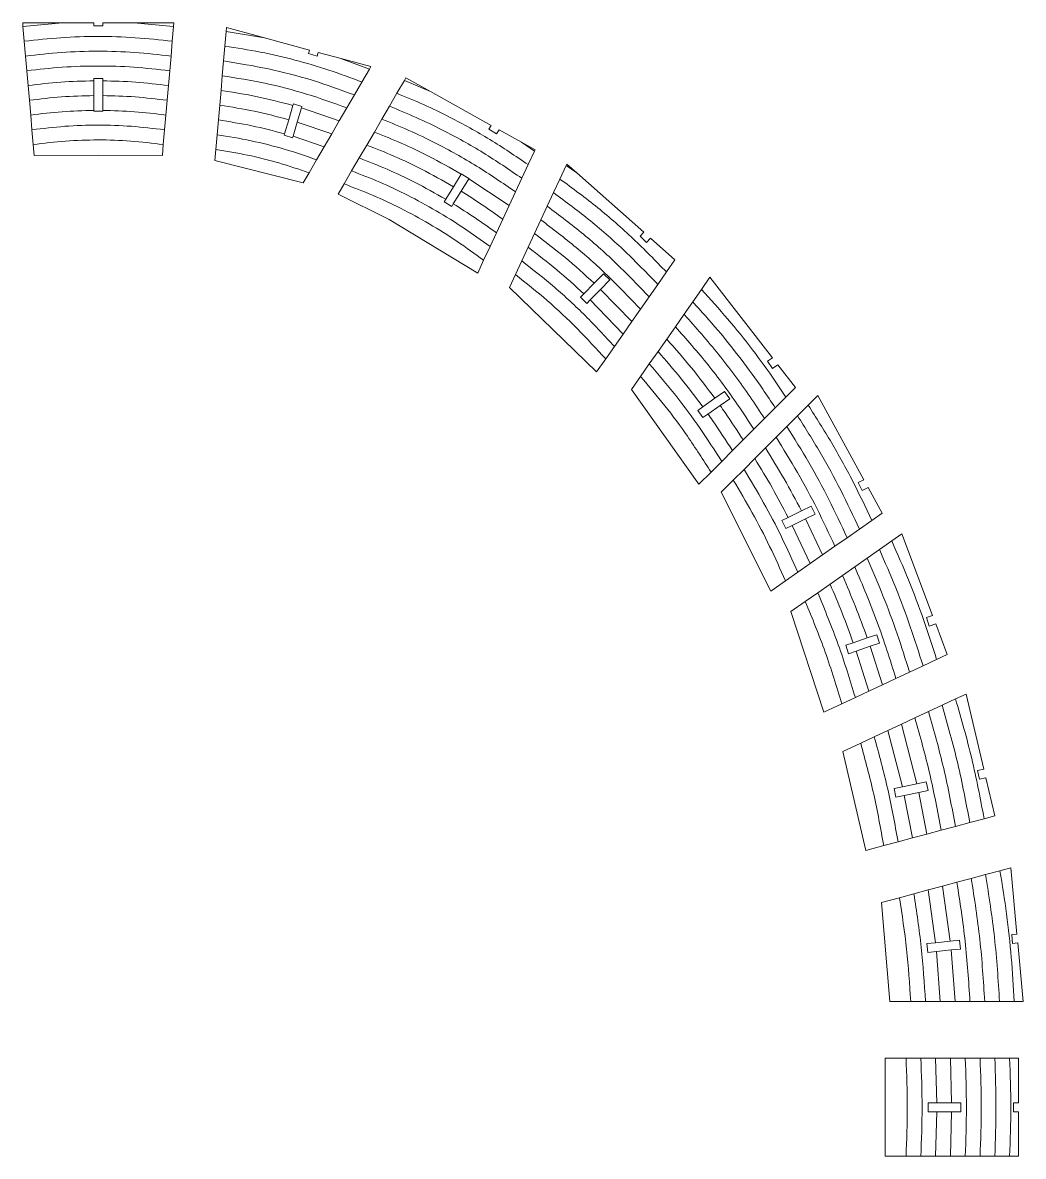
# Model space of a CAD drawing. Header units: millimetres. Extents: x -2136 to 2622, y -2915 to 1925.
# Drawn here: x 1418 to 1756, y -2140.2 to -1757.3 of the extents above; entities that cross this region are included whole.
import ezdxf

# ---------------------------------------------------------------- set-up
doc = ezdxf.new("R2010")
doc.units = ezdxf.units.MM

msp = doc.modelspace()

# ---------------------------------------------------------------- linework, layer by layer
at = {"color": 7, "linetype": 'Continuous', "lineweight": 15}
for p, q in [((1417.98, -1757.32), (1431.45, -1757.35)), ((1418.09, -1758.64), (1417.98, -1757.32)), ((1418.09, -1758.64), (1431.45, -1757.35)), ((1442.02, -1757.37), (1431.45, -1757.35)), ((1442.02, -1758.42), (1442.02, -1757.37)), ((1455.51, -1757.35), (1445.02, -1757.37)), ((1445.02, -1757.37), (1445.02, -1758.42)), ((1455.51, -1757.35), (1469.06, -1757.32)), ((1455.51, -1757.35), (1468.95, -1758.64)), ((1469.06, -1757.32), (1468.95, -1758.64)), ((1418.09, -1758.64), (1418.53, -1763.62)), ((1445.02, -1758.42), (1442.02, -1758.42)), ((1468.52, -1763.62), (1468.95, -1758.64)), ((1486.71, -1760.3), (1486.27, -1765.28)), ((1486.71, -1760.3), (1486.82, -1758.98)), ((1486.71, -1760.3), (1499.64, -1762.44)), ((1486.82, -1758.98), (1499.64, -1762.44)), ((1418.96, -1768.6), (1418.53, -1763.62)), ((1468.52, -1763.62), (1468.08, -1768.6)), ((1514.89, -1766.55), (1499.64, -1762.44)), ((1418.96, -1768.6), (1419.39, -1773.58)), ((1467.65, -1773.58), (1468.08, -1768.6)), ((1485.84, -1770.26), (1486.27, -1765.28)), ((1514.54, -1767.73), (1514.89, -1766.55)), ((1517.41, -1768.59), (1514.54, -1767.73)), ((1517.79, -1767.34), (1517.41, -1768.59)), ((1525.16, -1769.32), (1517.79, -1767.34)), ((1485.84, -1770.26), (1485.4, -1775.24)), ((1525.16, -1769.32), (1535.11, -1773.01)), ((1525.16, -1769.32), (1535.61, -1772.15)), ((1535.61, -1772.15), (1535.11, -1773.01)), ((1419.82, -1778.56), (1419.39, -1773.58)), ((1442.02, -1776.18), (1445.02, -1776.18)), ((1442.02, -1776.96), (1442.02, -1776.18)), ((1445.02, -1776.18), (1445.02, -1776.96)), ((1467.65, -1773.58), (1467.22, -1778.56)), ((1484.97, -1780.22), (1485.4, -1775.24)), ((1532.57, -1777.37), (1535.11, -1773.01)), ((1546.94, -1776.8), (1547.44, -1775.94)), ((1547.44, -1775.94), (1555.73, -1780.56)), ((1419.82, -1778.56), (1420.26, -1783.54)), ((1442.02, -1776.96), (1442.02, -1781.95)), ((1445.02, -1781.95), (1445.02, -1776.96)), ((1466.79, -1783.54), (1467.22, -1778.56)), ((1484.97, -1780.22), (1484.54, -1785.2)), ((1532.57, -1777.37), (1530.02, -1781.74)), ((1546.94, -1776.8), (1544.39, -1781.17)), ((1546.94, -1776.8), (1555.73, -1780.56)), ((1420.69, -1788.52), (1420.26, -1783.54)), ((1442.02, -1786.94), (1442.02, -1781.95)), ((1445.02, -1781.95), (1445.02, -1786.95)), ((1466.79, -1783.54), (1466.35, -1788.52)), ((1527.48, -1786.11), (1530.02, -1781.74)), ((1541.85, -1785.53), (1544.39, -1781.17)), ((1576.27, -1792), (1555.73, -1780.56)), ((1442.02, -1786.94), (1442.02, -1787.24)), ((1442.02, -1787.24), (1445.02, -1787.24)), ((1445.02, -1787.24), (1445.02, -1786.95)), ((1484.1, -1790.18), (1484.54, -1785.2)), ((1509.28, -1785.29), (1507.84, -1790.08)), ((1509.28, -1785.29), (1509.44, -1784.74)), ((1509.44, -1784.74), (1512.32, -1785.6)), ((1510.72, -1790.92), (1512.16, -1786.13)), ((1512.32, -1785.6), (1512.16, -1786.13)), ((1512.16, -1786.13), (1524.93, -1790.48)), ((1527.48, -1786.11), (1524.93, -1790.48)), ((1541.85, -1785.53), (1539.3, -1789.9)), ((1420.69, -1788.52), (1421.12, -1793.5)), ((1465.92, -1793.5), (1466.35, -1788.52)), ((1484.1, -1790.18), (1483.67, -1795.17)), ((1506.41, -1794.86), (1507.84, -1790.08)), ((1510.72, -1790.92), (1509.29, -1795.7)), ((1522.38, -1794.86), (1510.72, -1790.92)), ((1522.38, -1794.86), (1524.93, -1790.48)), ((1536.76, -1794.27), (1539.3, -1789.9)), ((1421.55, -1798.49), (1421.12, -1793.5)), ((1465.92, -1793.5), (1465.49, -1798.49)), ((1483.23, -1800.15), (1483.67, -1795.17)), ((1506.41, -1794.86), (1506.27, -1795.35)), ((1506.27, -1795.35), (1509.14, -1796.21)), ((1509.14, -1796.21), (1509.29, -1795.7)), ((1509.29, -1795.7), (1519.83, -1799.23)), ((1522.38, -1794.86), (1519.83, -1799.23)), ((1536.76, -1794.27), (1534.21, -1798.65)), ((1575.47, -1793.3), (1576.27, -1792)), ((1578.03, -1794.88), (1575.47, -1793.3)), ((1578.9, -1793.46), (1578.03, -1794.88)), ((1586.52, -1797.71), (1578.9, -1793.46)), ((1421.55, -1798.49), (1421.87, -1802.16)), ((1465.17, -1802.16), (1465.49, -1798.49)), ((1517.28, -1803.62), (1519.83, -1799.23)), ((1531.65, -1803.02), (1534.21, -1798.65)), ((1586.52, -1797.71), (1590.85, -1800.67)), ((1586.52, -1797.71), (1591.05, -1800.23)), ((1421.87, -1802.16), (1443.52, -1802.07)), ((1443.52, -1802.07), (1465.17, -1802.16)), ((1483.23, -1800.15), (1482.91, -1803.83)), ((1531.65, -1803.02), (1529.1, -1807.4)), ((1588.71, -1805.27), (1590.85, -1800.67)), ((1591.05, -1800.23), (1590.85, -1800.67)), ((1482.91, -1803.83), (1512.71, -1811.46)), ((1517.28, -1803.62), (1514.73, -1808)), ((1588.71, -1805.27), (1586.56, -1809.87)), ((1601.6, -1805.52), (1599.45, -1810.12)), ((1601.6, -1805.52), (1601.8, -1805.09)), ((1601.6, -1805.52), (1605.18, -1808.08)), ((1601.8, -1805.09), (1605.18, -1808.08)), ((1512.71, -1811.46), (1514.73, -1808)), ((1526.55, -1811.79), (1529.1, -1807.4)), ((1566.11, -1808.47), (1563.48, -1812.72)), ((1566.05, -1814.26), (1568.68, -1810.01)), ((1566.11, -1808.47), (1566.14, -1808.41)), ((1566.14, -1808.41), (1568.69, -1809.98)), ((1568.69, -1809.98), (1568.68, -1810.01)), ((1568.68, -1810.01), (1582.28, -1819.09)), ((1584.42, -1814.48), (1586.56, -1809.87)), ((1597.31, -1814.72), (1599.45, -1810.12)), ((1627.82, -1828.11), (1605.18, -1808.08)), ((1526.55, -1811.79), (1524.53, -1815.25)), ((1560.86, -1816.97), (1563.48, -1812.72)), ((1566.05, -1814.26), (1563.43, -1818.51)), ((1584.42, -1814.48), (1582.28, -1819.09)), ((1597.31, -1814.72), (1595.17, -1819.33)), ((1524.53, -1815.25), (1541.81, -1823.77)), ((1560.86, -1816.97), (1560.33, -1817.83)), ((1560.33, -1817.83), (1562.88, -1819.4)), ((1562.88, -1819.4), (1563.43, -1818.51)), ((1580.13, -1823.7), (1582.28, -1819.09)), ((1593.02, -1823.94), (1595.17, -1819.33)), ((1541.81, -1823.77), (1571.67, -1841.88)), ((1580.13, -1823.7), (1577.98, -1828.32)), ((1593.02, -1823.94), (1590.87, -1828.55)), ((1575.83, -1832.94), (1577.98, -1828.32)), ((1588.72, -1833.17), (1590.87, -1828.55)), ((1626.55, -1829.41), (1627.82, -1828.11)), ((1628.69, -1831.51), (1626.55, -1829.41)), ((1630.06, -1830.1), (1628.69, -1831.51)), ((1638.3, -1837.4), (1630.06, -1830.1)), ((1575.83, -1832.94), (1573.67, -1837.57)), ((1588.72, -1833.17), (1586.56, -1837.8)), ((1571.67, -1841.88), (1573.67, -1837.57)), ((1584.41, -1842.42), (1586.56, -1837.8)), ((1635.42, -1841.52), (1638.3, -1837.4)), ((1635.42, -1841.52), (1632.5, -1845.71)), ((1584.41, -1842.42), (1582.4, -1846.73)), ((1607.5, -1848.9), (1611, -1845.33)), ((1614.13, -1842.11), (1611, -1845.33)), ((1613.17, -1847.4), (1616.28, -1844.21)), ((1616.28, -1844.21), (1614.13, -1842.11)), ((1650.13, -1843.32), (1647.24, -1847.44)), ((1671.21, -1870.48), (1650.13, -1843.32)), ((1582.4, -1846.73), (1611.84, -1875.29)), ((1607.5, -1848.9), (1606.4, -1850.03)), ((1613.17, -1847.4), (1609.68, -1850.97)), ((1623.71, -1858.29), (1613.17, -1847.4)), ((1629.57, -1849.9), (1632.5, -1845.71)), ((1644.32, -1851.62), (1647.24, -1847.44)), ((1606.4, -1850.03), (1608.55, -1852.13)), ((1608.55, -1852.13), (1609.68, -1850.97)), ((1609.68, -1850.97), (1620.78, -1862.49)), ((1629.57, -1849.9), (1626.64, -1854.09)), ((1644.32, -1851.62), (1641.39, -1855.81)), ((1623.71, -1858.29), (1626.64, -1854.09)), ((1638.46, -1860), (1641.39, -1855.81)), ((1623.71, -1858.29), (1620.78, -1862.49)), ((1638.46, -1860), (1635.52, -1864.19)), ((1617.84, -1866.7), (1620.78, -1862.49)), ((1632.58, -1868.39), (1635.52, -1864.19)), ((1617.84, -1866.7), (1614.9, -1870.91)), ((1632.58, -1868.39), (1629.64, -1872.6)), ((1611.84, -1875.29), (1614.9, -1870.91)), ((1669.57, -1871.64), (1671.21, -1870.48)), ((1671.29, -1874.1), (1669.57, -1871.64)), ((1626.7, -1876.81), (1629.64, -1872.6)), ((1673.05, -1872.86), (1671.29, -1874.1)), ((1679.02, -1880.55), (1673.05, -1872.86)), ((1626.7, -1876.81), (1623.64, -1881.18)), ((1623.64, -1881.18), (1646.4, -1913.2)), ((1655.06, -1881.88), (1651.78, -1884.19)), ((1656.79, -1884.34), (1655.06, -1881.88)), ((1675.79, -1883.78), (1672.18, -1887.39)), ((1675.79, -1883.78), (1679.02, -1880.55)), ((1686.55, -1883.24), (1683.32, -1886.47)), ((1702.09, -1911.72), (1686.55, -1883.24)), ((1647.7, -1887.07), (1646.01, -1888.27)), ((1647.7, -1887.07), (1651.78, -1884.19)), ((1653.54, -1886.63), (1649.46, -1889.51)), ((1653.54, -1886.63), (1656.79, -1884.34)), ((1668.57, -1891), (1672.18, -1887.39)), ((1679.71, -1890.08), (1683.32, -1886.47)), ((1646.01, -1888.27), (1647.74, -1890.72)), ((1647.74, -1890.72), (1649.46, -1889.51)), ((1668.57, -1891), (1664.96, -1894.62)), ((1679.71, -1890.08), (1676.1, -1893.69)), ((1661.34, -1898.24), (1664.96, -1894.62)), ((1672.49, -1897.31), (1676.1, -1893.69)), ((1661.34, -1898.24), (1657.73, -1901.86)), ((1672.49, -1897.31), (1668.87, -1900.93)), ((1654.1, -1905.49), (1657.73, -1901.86)), ((1665.25, -1904.55), (1668.87, -1900.93)), ((1654.1, -1905.49), (1650.48, -1909.12)), ((1665.25, -1904.55), (1661.63, -1908.18)), ((1646.4, -1913.2), (1650.48, -1909.12)), ((1658, -1911.81), (1661.63, -1908.18)), ((1658, -1911.81), (1653.93, -1915.89)), ((1700.18, -1912.67), (1702.09, -1911.72)), ((1701.52, -1915.35), (1700.18, -1912.67)), ((1703.52, -1914.35), (1701.52, -1915.35)), ((1708.25, -1923.01), (1703.52, -1914.35)), ((1653.93, -1915.89), (1670.7, -1949.33)), ((1684.29, -1920.58), (1681.03, -1922.2)), ((1685.62, -1923.27), (1684.29, -1920.58)), ((1676.56, -1924.43), (1674.38, -1925.51)), ((1674.38, -1925.51), (1675.72, -1928.2)), ((1676.56, -1924.43), (1681.03, -1922.2)), ((1682.39, -1924.88), (1677.92, -1927.1)), ((1682.39, -1924.88), (1685.62, -1923.27)), ((1688.15, -1937.1), (1682.39, -1924.88)), ((1704.8, -1925.43), (1700.64, -1928.34)), ((1704.8, -1925.43), (1708.25, -1923.01)), ((1675.72, -1928.2), (1677.92, -1927.1)), ((1677.92, -1927.1), (1683.98, -1940.02)), ((1696.48, -1931.26), (1700.64, -1928.34)), ((1696.48, -1931.26), (1692.32, -1934.18)), ((1707.34, -1935.25), (1711.5, -1932.33)), ((1714.95, -1929.92), (1711.5, -1932.33)), ((1725.28, -1957.49), (1714.95, -1929.92)), ((1688.15, -1937.1), (1683.98, -1940.02)), ((1688.15, -1937.1), (1692.32, -1934.18)), ((1707.34, -1935.25), (1703.18, -1938.16)), ((1679.81, -1942.95), (1683.98, -1940.02)), ((1699.02, -1941.08), (1694.85, -1944)), ((1699.02, -1941.08), (1703.18, -1938.16)), ((1679.81, -1942.95), (1675.63, -1945.87)), ((1690.68, -1946.92), (1694.85, -1944)), ((1670.7, -1949.33), (1675.63, -1945.87)), ((1690.68, -1946.92), (1686.51, -1949.85)), ((1682.33, -1952.77), (1686.51, -1949.85)), ((1682.33, -1952.77), (1677.39, -1956.23)), ((1677.39, -1956.23), (1688.59, -1990.2)), ((1723.25, -1958.26), (1725.28, -1957.49)), ((1724.22, -1961.1), (1723.25, -1958.26)), ((1726.36, -1960.36), (1724.22, -1961.1)), ((1730.25, -1970.75), (1726.36, -1960.36)), ((1706.45, -1964.02), (1703.25, -1965.12)), ((1707.42, -1966.86), (1706.45, -1964.02)), ((1698.52, -1966.74), (1695.98, -1967.61)), ((1695.98, -1967.61), (1696.95, -1970.45)), ((1698.52, -1966.74), (1703.25, -1965.12)), ((1704.24, -1967.95), (1699.51, -1969.57)), ((1704.24, -1967.95), (1707.42, -1966.86)), ((1708.38, -1980.96), (1704.24, -1967.95)), ((1696.95, -1970.45), (1699.51, -1969.57)), ((1699.51, -1969.57), (1703.81, -1983.1)), ((1726.68, -1972.42), (1730.25, -1970.75)), ((1717.53, -1976.69), (1722.11, -1974.55)), ((1726.68, -1972.42), (1722.11, -1974.55)), ((1708.38, -1980.96), (1712.96, -1978.82)), ((1717.53, -1976.69), (1712.96, -1978.82)), ((1699.23, -1985.23), (1703.81, -1983.1)), ((1708.38, -1980.96), (1703.81, -1983.1)), ((1699.23, -1985.23), (1694.65, -1987.37)), ((1728.52, -1987.88), (1733.09, -1985.74)), ((1736.66, -1984.08), (1733.09, -1985.74)), ((1742.65, -2009.45), (1736.66, -1984.08)), ((1688.59, -1990.2), (1694.65, -1987.37)), ((1719.37, -1992.15), (1723.94, -1990.01)), ((1728.52, -1987.88), (1723.94, -1990.01)), ((1710.21, -1996.42), (1714.79, -1994.28)), ((1719.37, -1992.15), (1714.79, -1994.28)), ((1720, -2014.36), (1714.79, -1994.28)), ((1701.05, -2000.69), (1705.63, -1998.55)), ((1710.21, -1996.42), (1705.63, -1998.55)), ((1710.21, -1996.42), (1715.12, -2015.42)), ((1701.05, -2000.69), (1695, -2003.52)), ((1695, -2003.52), (1702.75, -2036.89)), ((1740.5, -2009.92), (1742.65, -2009.45)), ((1741.14, -2012.85), (1740.5, -2009.92)), ((1723.14, -2013.68), (1720, -2014.36)), ((1723.78, -2016.61), (1723.14, -2013.68)), ((1743.34, -2012.37), (1741.14, -2012.85)), ((1746.37, -2025.19), (1743.34, -2012.37)), ((1715.12, -2015.42), (1712.32, -2016.02)), ((1712.32, -2016.02), (1712.96, -2018.95)), ((1715.12, -2015.42), (1720, -2014.36)), ((1720.64, -2017.29), (1715.76, -2018.35)), ((1720.64, -2017.29), (1723.78, -2016.61)), ((1723.35, -2031.37), (1720.64, -2017.29)), ((1712.96, -2018.95), (1715.76, -2018.35)), ((1715.76, -2018.35), (1718.5, -2032.67)), ((1742.72, -2026.17), (1746.37, -2025.19)), ((1733.04, -2028.77), (1728.19, -2030.07)), ((1733.04, -2028.77), (1737.88, -2027.47)), ((1742.72, -2026.17), (1737.88, -2027.47)), ((1713.66, -2033.97), (1718.5, -2032.67)), ((1723.35, -2031.37), (1718.5, -2032.67)), ((1723.35, -2031.37), (1728.19, -2030.07)), ((1702.75, -2036.89), (1708.81, -2035.27)), ((1713.66, -2033.97), (1708.81, -2035.27)), ((1743.22, -2045.06), (1748.07, -2043.76)), ((1751.72, -2042.78), (1748.07, -2043.76)), ((1753.83, -2065.15), (1751.72, -2042.78)), ((1733.54, -2047.66), (1728.69, -2048.96)), ((1733.54, -2047.66), (1738.38, -2046.36)), ((1743.22, -2045.06), (1738.38, -2046.36)), ((1714.15, -2052.85), (1719, -2051.55)), ((1723.85, -2050.25), (1719, -2051.55)), ((1723.85, -2050.25), (1728.69, -2048.96)), ((1723.85, -2050.25), (1726.33, -2068.06)), ((1731.29, -2067.54), (1728.69, -2048.96)), ((1714.15, -2052.85), (1708.1, -2054.48)), ((1708.1, -2054.48), (1710.91, -2087.88)), ((1726.33, -2068.06), (1731.29, -2067.54)), ((1734.4, -2067.21), (1731.29, -2067.54)), ((1734.71, -2070.19), (1734.4, -2067.21)), ((1752.05, -2065.34), (1753.83, -2065.15)), ((1752.36, -2068.32), (1752.05, -2065.34)), ((1726.33, -2068.06), (1723.4, -2068.37)), ((1723.4, -2068.37), (1723.72, -2071.35)), ((1723.72, -2071.35), (1726.64, -2071.04)), ((1731.61, -2070.52), (1726.64, -2071.04)), ((1726.64, -2071.04), (1727.93, -2087.88)), ((1731.61, -2070.52), (1734.71, -2070.19)), ((1732.93, -2087.88), (1731.61, -2070.52)), ((1754.11, -2068.14), (1752.36, -2068.32)), ((1755.97, -2087.88), (1754.11, -2068.14)), ((1710.91, -2087.88), (1717.92, -2087.88)), ((1722.92, -2087.88), (1717.92, -2087.88)), ((1722.92, -2087.88), (1727.93, -2087.88)), ((1732.93, -2087.88), (1727.93, -2087.88)), ((1732.93, -2087.88), (1737.93, -2087.88)), ((1742.93, -2087.88), (1737.93, -2087.88)), ((1742.93, -2087.88), (1747.93, -2087.88)), ((1752.92, -2087.88), (1747.93, -2087.88)), ((1752.92, -2087.88), (1755.97, -2087.88)), ((1709.33, -2107.07), (1709.33, -2140.21)), ((1716.35, -2107.07), (1709.33, -2107.07)), ((1716.35, -2107.07), (1721.35, -2107.07)), ((1726.35, -2107.07), (1721.35, -2107.07)), ((1726.35, -2107.07), (1726.76, -2122.14)), ((1726.35, -2107.07), (1731.35, -2107.07)), ((1731.75, -2122.14), (1731.35, -2107.07)), ((1736.35, -2107.07), (1731.35, -2107.07)), ((1736.35, -2107.07), (1741.35, -2107.07)), ((1746.35, -2107.07), (1741.35, -2107.07)), ((1746.35, -2107.07), (1751.35, -2107.07)), ((1754.39, -2107.07), (1751.35, -2107.07)), ((1754.39, -2122.14), (1754.39, -2107.07)), ((1723.78, -2122.14), (1723.78, -2125.14)), ((1726.76, -2122.14), (1723.78, -2122.14)), ((1726.76, -2122.14), (1731.75, -2122.14)), ((1734.85, -2122.14), (1731.75, -2122.14)), ((1734.85, -2125.14), (1734.85, -2122.14)), ((1752.61, -2122.14), (1754.39, -2122.14)), ((1752.61, -2125.14), (1752.61, -2122.14)), ((1723.78, -2125.14), (1726.76, -2125.14)), ((1726.76, -2125.14), (1726.35, -2140.21)), ((1731.75, -2125.14), (1726.76, -2125.14)), ((1731.35, -2140.21), (1731.75, -2125.14)), ((1731.75, -2125.14), (1734.85, -2125.14)), ((1754.39, -2125.14), (1752.61, -2125.14)), ((1754.39, -2140.21), (1754.39, -2125.14)), ((1709.33, -2140.21), (1716.35, -2140.21)), ((1721.35, -2140.21), (1716.35, -2140.21)), ((1721.35, -2140.21), (1726.35, -2140.21)), ((1731.35, -2140.21), (1726.35, -2140.21)), ((1731.35, -2140.21), (1736.35, -2140.21)), ((1741.35, -2140.21), (1736.35, -2140.21)), ((1741.35, -2140.21), (1746.35, -2140.21)), ((1751.35, -2140.21), (1746.35, -2140.21)), ((1751.35, -2140.21), (1754.39, -2140.21))]:
    msp.add_line(p, q, dxfattribs=at)
at = {"color": 7, "linetype": 'Continuous', "lineweight": 15, "flags": 128}
for points in [[(1457.57, -1757.48), (1457.57, -1757.48)], [(1456.85, -1767.45), (1456.85, -1767.45)], [(1456.13, -1777.41), (1456.13, -1777.41)], [(1455.41, -1787.37), (1455.41, -1787.37)], [(1454.69, -1797.33), (1454.69, -1797.33)], [(1717.92, -2087.88), (1717.92, -2087.88)], [(1732.93, -2087.88), (1732.93, -2087.88)], [(1737.93, -2087.88), (1737.93, -2087.88)]]:
    msp.add_lwpolyline(points, dxfattribs=at)
at = {"color": 7, "linetype": 'Continuous', "lineweight": 15}
for points, knots in [([(1468.52, -1763.62), (1464.35, -1763.15), (1456.01, -1762.21), (1443.44, -1761.85), (1430.92, -1762.21), (1422.65, -1763.15), (1418.53, -1763.62)], [0, 0, 0, 0, 0.251009, 0.502173, 0.751848, 1, 1, 1, 1]), ([(1418.96, -1768.6), (1423.01, -1768.13), (1431.13, -1767.2), (1443.44, -1766.84), (1455.79, -1767.2), (1463.99, -1768.13), (1468.08, -1768.6)], [0, 0, 0, 0, 0.24812, 0.497774, 0.748962, 1, 1, 1, 1]), ([(1532.57, -1777.37), (1528.86, -1775.98), (1521.43, -1773.18), (1509.96, -1769.84), (1498.24, -1767.09), (1490.27, -1765.88), (1486.27, -1765.28)], [0, 0, 0, 0, 0.247541, 0.496314, 0.747024, 1, 1, 1, 1]), ([(1467.65, -1773.58), (1463.63, -1773.12), (1455.57, -1772.19), (1443.44, -1771.84), (1431.35, -1772.19), (1423.37, -1773.12), (1419.39, -1773.58)], [0, 0, 0, 0, 0.251069, 0.502283, 0.751914, 1, 1, 1, 1]), ([(1485.84, -1770.26), (1490.91, -1771.07), (1501, -1772.67), (1515.78, -1776.54), (1525.29, -1780.01), (1530.02, -1781.74)], [0, 0, 0, 0, 0.336572, 0.669508, 1, 1, 1, 1]), ([(1527.48, -1786.11), (1522.96, -1784.48), (1513.9, -1781.21), (1499.82, -1777.55), (1490.23, -1776.01), (1485.4, -1775.24)], [0, 0, 0, 0, 0.33071, 0.663639, 1, 1, 1, 1]), ([(1419.82, -1778.56), (1423.5, -1778.12), (1430.87, -1777.23), (1438.3, -1777.05), (1442.02, -1776.96)], [0, 0, 0, 0, 0.4985534, 1, 1, 1, 1]), ([(1419.82, -1778.56), (1423.5, -1778.12), (1430.87, -1777.23), (1438.3, -1777.05), (1442.02, -1776.96)], [0, 0, 0, 0, 0.4985534, 1, 1, 1, 1]), ([(1445.02, -1776.96), (1448.73, -1777.05), (1456.16, -1777.24), (1463.53, -1778.12), (1467.22, -1778.56)], [0, 0, 0, 0, 0.5002747, 1, 1, 1, 1]), ([(1484.97, -1780.22), (1489.08, -1780.86), (1497.27, -1782.13), (1505.29, -1784.24), (1509.28, -1785.29)], [0, 0, 0, 0, 0.502233, 1, 1, 1, 1]), ([(1442.02, -1781.95), (1438.37, -1782.04), (1431.09, -1782.22), (1423.86, -1783.1), (1420.26, -1783.54)], [0, 0, 0, 0, 0.501451, 1, 1, 1, 1]), ([(1442.02, -1781.95), (1438.37, -1782.04), (1431.09, -1782.22), (1423.86, -1783.1), (1420.26, -1783.54)], [0, 0, 0, 0, 0.501451, 1, 1, 1, 1]), ([(1466.79, -1783.54), (1463.17, -1783.1), (1455.94, -1782.23), (1448.66, -1782.04), (1445.02, -1781.95)], [0, 0, 0, 0, 0.499721, 1, 1, 1, 1]), ([(1588.71, -1805.27), (1584.45, -1802.38), (1575.88, -1796.58), (1563.96, -1790), (1553.42, -1784.89), (1547.4, -1782.41), (1544.39, -1781.17)], [0, 0, 0, 0, 0.305137, 0.613675, 0.807017, 1, 1, 1, 1]), ([(1420.69, -1788.52), (1424.22, -1788.09), (1431.31, -1787.22), (1438.44, -1787.03), (1442.02, -1786.94)], [0, 0, 0, 0, 0.498544, 1, 1, 1, 1]), ([(1420.69, -1788.52), (1424.22, -1788.09), (1431.31, -1787.22), (1438.44, -1787.03), (1442.02, -1786.94)], [0, 0, 0, 0, 0.498544, 1, 1, 1, 1]), ([(1445.02, -1786.95), (1448.59, -1787.04), (1455.73, -1787.22), (1462.81, -1788.09), (1466.35, -1788.52)], [0, 0, 0, 0, 0.500285, 1, 1, 1, 1]), ([(1507.84, -1790.08), (1504.02, -1789.07), (1496.33, -1787.04), (1488.48, -1785.82), (1484.54, -1785.2)], [0, 0, 0, 0, 0.497882, 1, 1, 1, 1]), ([(1541.85, -1785.53), (1544.89, -1786.77), (1550.96, -1789.26), (1561.6, -1794.4), (1573.64, -1801.05), (1582.27, -1806.94), (1586.56, -1809.87)], [0, 0, 0, 0, 0.1927623, 0.3859552, 0.6946331, 1, 1, 1, 1]), ([(1484.1, -1790.18), (1487.87, -1790.78), (1495.39, -1791.96), (1502.75, -1793.9), (1506.41, -1794.86)], [0, 0, 0, 0, 0.501996, 1, 1, 1, 1]), ([(1584.42, -1814.48), (1580.1, -1811.5), (1571.4, -1805.52), (1559.25, -1798.8), (1548.51, -1793.62), (1542.37, -1791.14), (1539.3, -1789.9)], [0, 0, 0, 0, 0.305581, 0.614361, 0.807432, 1, 1, 1, 1]), ([(1465.92, -1793.5), (1462.18, -1793.06), (1454.7, -1792.16), (1443.43, -1791.82), (1432.21, -1792.16), (1424.81, -1793.06), (1421.12, -1793.5)], [0, 0, 0, 0, 0.251208, 0.502551, 0.752071, 1, 1, 1, 1]), ([(1517.28, -1803.62), (1513.65, -1802.37), (1506.37, -1799.88), (1495.13, -1797.04), (1487.5, -1795.79), (1483.67, -1795.17)], [0, 0, 0, 0, 0.331646, 0.664534, 1, 1, 1, 1]), ([(1536.76, -1794.27), (1539.85, -1795.51), (1546.05, -1798), (1555.88, -1802.68), (1562.45, -1806.4), (1566.11, -1808.47)], [0, 0, 0, 0, 0.306443, 0.613812, 1, 1, 1, 1]), ([(1421.55, -1798.49), (1425.17, -1798.04), (1432.43, -1797.16), (1443.43, -1796.81), (1454.49, -1797.15), (1461.82, -1798.04), (1465.49, -1798.49)], [0, 0, 0, 0, 0.247816, 0.49744, 0.748735, 1, 1, 1, 1]), ([(1563.48, -1812.72), (1559.91, -1810.7), (1553.4, -1807.01), (1543.6, -1802.37), (1537.33, -1799.88), (1534.21, -1798.65)], [0, 0, 0, 0, 0.3785724, 0.6898216, 1, 1, 1, 1]), ([(1483.23, -1800.15), (1486.82, -1800.74), (1493.97, -1801.91), (1504.49, -1804.55), (1511.32, -1806.85), (1514.73, -1808)], [0, 0, 0, 0, 0.335389, 0.668194, 1, 1, 1, 1]), ([(1531.65, -1803.02), (1534.81, -1804.26), (1541.14, -1806.74), (1550.92, -1811.35), (1557.37, -1815), (1560.86, -1816.97)], [0, 0, 0, 0, 0.313982, 0.629194, 1, 1, 1, 1]), ([(1575.83, -1832.94), (1572.88, -1830.81), (1566.98, -1826.54), (1557.66, -1820.76), (1548.21, -1815.61), (1538.69, -1811.1), (1532.29, -1808.64), (1529.1, -1807.4)], [0, 0, 0, 0, 0.20391, 0.409182, 0.615109, 0.807977, 1, 1, 1, 1]), ([(1635.42, -1841.52), (1631.72, -1837.74), (1624.32, -1830.15), (1612.32, -1819.63), (1603.75, -1813.3), (1599.45, -1810.12)], [0, 0, 0, 0, 0.332007, 0.664783, 1, 1, 1, 1]), ([(1526.55, -1811.79), (1529.77, -1813.02), (1536.24, -1815.48), (1545.85, -1820.01), (1555.38, -1825.21), (1564.77, -1831.06), (1570.71, -1835.41), (1573.67, -1837.57)], [0, 0, 0, 0, 0.1919582, 0.3848985, 0.5906446, 0.7959176, 1, 1, 1, 1]), ([(1580.13, -1823.7), (1577.84, -1822.06), (1573.25, -1818.76), (1568.46, -1815.77), (1566.05, -1814.26)], [0, 0, 0, 0, 0.498552, 1, 1, 1, 1]), ([(1597.31, -1814.72), (1601.51, -1817.86), (1609.89, -1824.1), (1621.64, -1834.49), (1628.88, -1841.97), (1632.5, -1845.71)], [0, 0, 0, 0, 0.3348354, 0.667618, 1, 1, 1, 1]), ([(1563.43, -1818.51), (1565.92, -1820.07), (1570.87, -1823.18), (1575.61, -1826.61), (1577.98, -1828.32)], [0, 0, 0, 0, 0.50137, 1, 1, 1, 1]), ([(1629.57, -1849.9), (1626.03, -1846.21), (1618.95, -1838.83), (1607.47, -1828.58), (1599.27, -1822.42), (1595.17, -1819.33)], [0, 0, 0, 0, 0.332775, 0.665565, 1, 1, 1, 1]), ([(1593.02, -1823.94), (1597.03, -1826.99), (1605.04, -1833.07), (1616.26, -1843.17), (1623.18, -1850.45), (1626.64, -1854.09)], [0, 0, 0, 0, 0.334017, 0.666815, 1, 1, 1, 1]), ([(1611, -1845.33), (1607.77, -1842.38), (1601.32, -1836.48), (1594.36, -1831.2), (1590.87, -1828.55)], [0, 0, 0, 0, 0.499364, 1, 1, 1, 1]), ([(1588.72, -1833.17), (1591.97, -1835.66), (1598.46, -1840.63), (1604.49, -1846.14), (1607.5, -1848.9)], [0, 0, 0, 0, 0.500352, 1, 1, 1, 1]), ([(1617.84, -1866.7), (1614.61, -1863.2), (1608.18, -1856.23), (1597.74, -1846.55), (1590.29, -1840.71), (1586.56, -1837.8)], [0, 0, 0, 0, 0.334511, 0.667331, 1, 1, 1, 1]), ([(1584.41, -1842.42), (1588.04, -1845.3), (1595.3, -1851.05), (1605.48, -1860.59), (1611.75, -1867.47), (1614.9, -1870.91)], [0, 0, 0, 0, 0.332166, 0.665024, 1, 1, 1, 1]), ([(1675.79, -1883.78), (1674.6, -1881.99), (1670.97, -1876.55), (1664.52, -1867.7), (1656.24, -1857.31), (1650.25, -1850.74), (1647.24, -1847.44)], [0, 0, 0, 0, 0.139391, 0.423567, 0.71047, 1, 1, 1, 1]), ([(1644.32, -1851.62), (1647.16, -1854.76), (1652.82, -1861.02), (1660.66, -1870.89), (1667.08, -1879.7), (1670.78, -1885.28), (1672.18, -1887.39)], [0, 0, 0, 0, 0.2799169, 0.5574223, 0.8325356, 1, 1, 1, 1]), ([(1668.57, -1891), (1666.96, -1888.57), (1662.09, -1881.19), (1653.26, -1869.24), (1645.36, -1860.3), (1641.39, -1855.81)], [0, 0, 0, 0, 0.196631, 0.595885, 1, 1, 1, 1]), ([(1638.46, -1860), (1642.19, -1864.25), (1649.61, -1872.71), (1658.27, -1884.42), (1663.15, -1891.86), (1664.96, -1894.62)], [0, 0, 0, 0, 0.3886667, 0.7730763, 1, 1, 1, 1]), ([(1651.78, -1884.19), (1649.22, -1880.77), (1644.06, -1873.88), (1638.38, -1867.43), (1635.52, -1864.19)], [0, 0, 0, 0, 0.4978786, 1, 1, 1, 1]), ([(1632.58, -1868.39), (1635.23, -1871.42), (1640.51, -1877.46), (1645.31, -1883.88), (1647.7, -1887.07)], [0, 0, 0, 0, 0.501906, 1, 1, 1, 1]), ([(1654.1, -1905.49), (1651.69, -1901.75), (1646.8, -1894.14), (1638.66, -1883.13), (1632.66, -1876.12), (1629.64, -1872.6)], [0, 0, 0, 0, 0.325375, 0.661399, 1, 1, 1, 1]), ([(1626.7, -1876.81), (1629.47, -1880.08), (1635.01, -1886.6), (1642.97, -1897.38), (1647.87, -1905.05), (1650.48, -1909.12)], [0, 0, 0, 0, 0.3204757, 0.6390107, 1, 1, 1, 1]), ([(1661.34, -1898.24), (1659.34, -1895.15), (1656.8, -1891.23), (1654.11, -1887.43), (1653.54, -1886.63)], [0, 0, 0, 0, 0.789944, 1, 1, 1, 1]), ([(1704.8, -1925.43), (1702.68, -1920.97), (1698.43, -1912.04), (1691.27, -1899.02), (1685.97, -1890.66), (1683.32, -1886.47)], [0, 0, 0, 0, 0.333062, 0.666096, 1, 1, 1, 1]), ([(1649.46, -1889.51), (1649.97, -1890.23), (1652.84, -1894.28), (1655.52, -1898.44), (1657.73, -1901.86)], [0, 0, 0, 0, 0.179258, 1, 1, 1, 1]), ([(1679.71, -1890.08), (1682.29, -1894.19), (1687.46, -1902.41), (1694.43, -1915.19), (1698.57, -1923.96), (1700.64, -1928.34)], [0, 0, 0, 0, 0.33367, 0.666712, 1, 1, 1, 1]), ([(1696.48, -1931.26), (1694.46, -1926.95), (1690.43, -1918.35), (1683.64, -1905.8), (1678.61, -1897.73), (1676.1, -1893.69)], [0, 0, 0, 0, 0.333522, 0.666568, 1, 1, 1, 1]), ([(1672.49, -1897.31), (1674.93, -1901.27), (1679.82, -1909.19), (1686.43, -1921.5), (1690.35, -1929.95), (1692.32, -1934.18)], [0, 0, 0, 0, 0.3331927, 0.6662407, 1, 1, 1, 1]), ([(1681.03, -1922.2), (1679.12, -1918.59), (1675.31, -1911.36), (1671.02, -1904.41), (1668.87, -1900.93)], [0, 0, 0, 0, 0.5000037, 1, 1, 1, 1]), ([(1665.25, -1904.55), (1667.24, -1907.8), (1671.22, -1914.31), (1674.78, -1921.05), (1676.56, -1924.43)], [0, 0, 0, 0, 0.499865, 1, 1, 1, 1]), ([(1679.81, -1942.95), (1678.01, -1938.96), (1674.41, -1930.99), (1668.35, -1919.38), (1663.87, -1911.91), (1661.63, -1908.18)], [0, 0, 0, 0, 0.334502, 0.667551, 1, 1, 1, 1]), ([(1658, -1911.81), (1660.17, -1915.46), (1664.52, -1922.78), (1670.4, -1934.16), (1673.89, -1941.96), (1675.63, -1945.87)], [0, 0, 0, 0, 0.332198, 0.665278, 1, 1, 1, 1]), ([(1726.68, -1972.42), (1725.24, -1967.91), (1722.35, -1958.86), (1717.3, -1945.48), (1713.44, -1936.72), (1711.5, -1932.33)], [0, 0, 0, 0, 0.330899, 0.664536, 1, 1, 1, 1]), ([(1707.34, -1935.25), (1709.23, -1939.55), (1712.98, -1948.14), (1717.9, -1961.26), (1720.71, -1970.13), (1722.11, -1974.55)], [0, 0, 0, 0, 0.335421, 0.669019, 1, 1, 1, 1]), ([(1699.02, -1941.08), (1701.66, -1947.29), (1706.93, -1959.64), (1710.96, -1972.45), (1712.96, -1978.82)], [0, 0, 0, 0, 0.502425, 1, 1, 1, 1]), ([(1717.53, -1976.69), (1716.17, -1972.36), (1713.45, -1963.66), (1708.66, -1950.8), (1705.01, -1942.38), (1703.18, -1938.16)], [0, 0, 0, 0, 0.331067, 0.664621, 1, 1, 1, 1]), ([(1703.25, -1965.12), (1701.95, -1961.57), (1699.35, -1954.45), (1696.35, -1947.49), (1694.85, -1944)], [0, 0, 0, 0, 0.498966, 1, 1, 1, 1]), ([(1703.25, -1965.12), (1701.95, -1961.57), (1699.35, -1954.45), (1696.35, -1947.49), (1694.85, -1944)], [0, 0, 0, 0, 0.498966, 1, 1, 1, 1]), ([(1690.68, -1946.92), (1692.08, -1950.2), (1694.87, -1956.73), (1697.31, -1963.41), (1698.52, -1966.74)], [0, 0, 0, 0, 0.500968, 1, 1, 1, 1]), ([(1699.23, -1985.23), (1697.4, -1979.26), (1693.73, -1967.26), (1688.92, -1955.67), (1686.51, -1949.85)], [0, 0, 0, 0, 0.497861, 1, 1, 1, 1]), ([(1682.33, -1952.77), (1684.67, -1958.46), (1689.32, -1969.8), (1692.88, -1981.53), (1694.65, -1987.37)], [0, 0, 0, 0, 0.50191, 1, 1, 1, 1]), ([(1742.72, -2026.17), (1741.43, -2019.37), (1738.83, -2005.75), (1735.01, -1992.42), (1733.09, -1985.74)], [0, 0, 0, 0, 0.499147, 1, 1, 1, 1]), ([(1733.04, -2028.77), (1731.81, -2022.25), (1729.37, -2009.19), (1725.75, -1996.41), (1723.94, -1990.01)], [0, 0, 0, 0, 0.499404, 1, 1, 1, 1]), ([(1728.52, -1987.88), (1730.38, -1994.41), (1734.1, -2007.47), (1736.62, -2020.81), (1737.88, -2027.47)], [0, 0, 0, 0, 0.500724, 1, 1, 1, 1]), ([(1719.37, -1992.15), (1721.12, -1998.41), (1724.63, -2010.92), (1727.01, -2023.69), (1728.19, -2030.07)], [0, 0, 0, 0, 0.50047, 1, 1, 1, 1]), ([(1713.66, -2033.97), (1712.58, -2028.01), (1710.42, -2016.09), (1707.23, -2004.4), (1705.63, -1998.55)], [0, 0, 0, 0, 0.499898, 1, 1, 1, 1]), ([(1701.05, -2000.69), (1702.59, -2006.4), (1705.68, -2017.81), (1707.77, -2029.45), (1708.81, -2035.27)], [0, 0, 0, 0, 0.500009, 1, 1, 1, 1]), ([(1752.92, -2087.88), (1752.63, -2082.93), (1752.04, -2073.06), (1750.42, -2058.34), (1748.85, -2048.62), (1748.07, -2043.76)], [0, 0, 0, 0, 0.334701, 0.667804, 1, 1, 1, 1]), ([(1733.54, -2047.66), (1734.57, -2054.31), (1736.63, -2067.65), (1737.49, -2081.12), (1737.93, -2087.88)], [0, 0, 0, 0, 0.498469, 1, 1, 1, 1]), ([(1733.54, -2047.66), (1734.57, -2054.31), (1736.63, -2067.65), (1737.49, -2081.12), (1737.93, -2087.88)], [0, 0, 0, 0, 0.498469, 1, 1, 1, 1]), ([(1742.93, -2087.88), (1742.48, -2080.9), (1741.6, -2066.99), (1739.45, -2053.22), (1738.38, -2046.36)], [0, 0, 0, 0, 0.501494, 1, 1, 1, 1]), ([(1743.22, -2045.06), (1744.34, -2052.14), (1746.57, -2066.34), (1747.47, -2080.69), (1747.93, -2087.88)], [0, 0, 0, 0, 0.498544, 1, 1, 1, 1]), ([(1743.22, -2045.06), (1744.34, -2052.14), (1746.57, -2066.34), (1747.47, -2080.69), (1747.93, -2087.88)], [0, 0, 0, 0, 0.498544, 1, 1, 1, 1]), ([(1722.92, -2087.88), (1722.53, -2081.78), (1721.73, -2069.61), (1719.91, -2057.56), (1719, -2051.55)], [0, 0, 0, 0, 0.501639, 1, 1, 1, 1]), ([(1722.92, -2087.88), (1722.53, -2081.78), (1721.73, -2069.61), (1719.91, -2057.56), (1719, -2051.55)], [0, 0, 0, 0, 0.501639, 1, 1, 1, 1]), ([(1714.15, -2052.85), (1715.02, -2058.65), (1716.77, -2070.27), (1717.54, -2082), (1717.92, -2087.88)], [0, 0, 0, 0, 0.498427, 1, 1, 1, 1]), ([(1714.15, -2052.85), (1715.02, -2058.65), (1716.77, -2070.27), (1717.54, -2082), (1717.92, -2087.88)], [0, 0, 0, 0, 0.498427, 1, 1, 1, 1]), ([(1716.35, -2107.07), (1716.56, -2112.61), (1716.99, -2123.65), (1716.56, -2134.7), (1716.35, -2140.21)], [0, 0, 0, 0, 0.501253, 1, 1, 1, 1]), ([(1716.35, -2107.07), (1716.56, -2112.61), (1716.99, -2123.65), (1716.56, -2134.7), (1716.35, -2140.21)], [0, 0, 0, 0, 0.501253, 1, 1, 1, 1]), ([(1721.35, -2140.21), (1721.56, -2134.7), (1721.98, -2123.65), (1721.56, -2112.61), (1721.35, -2107.07)], [0, 0, 0, 0, 0.498786, 1, 1, 1, 1]), ([(1721.35, -2140.21), (1721.56, -2134.7), (1721.98, -2123.65), (1721.56, -2112.61), (1721.35, -2107.07)], [0, 0, 0, 0, 0.498786, 1, 1, 1, 1]), ([(1736.35, -2107.07), (1736.55, -2112.61), (1736.95, -2123.65), (1736.55, -2134.7), (1736.35, -2140.21)], [0, 0, 0, 0, 0.501168, 1, 1, 1, 1]), ([(1736.35, -2107.07), (1736.55, -2112.61), (1736.95, -2123.65), (1736.55, -2134.7), (1736.35, -2140.21)], [0, 0, 0, 0, 0.501168, 1, 1, 1, 1]), ([(1741.35, -2140.21), (1741.55, -2134.7), (1741.94, -2123.65), (1741.55, -2112.61), (1741.35, -2107.07)], [0, 0, 0, 0, 0.498847, 1, 1, 1, 1]), ([(1741.35, -2140.21), (1741.55, -2134.7), (1741.94, -2123.65), (1741.55, -2112.61), (1741.35, -2107.07)], [0, 0, 0, 0, 0.498847, 1, 1, 1, 1]), ([(1746.35, -2107.07), (1746.54, -2112.61), (1746.93, -2123.65), (1746.54, -2134.7), (1746.35, -2140.21)], [0, 0, 0, 0, 0.501139, 1, 1, 1, 1]), ([(1746.35, -2107.07), (1746.54, -2112.61), (1746.93, -2123.65), (1746.54, -2134.7), (1746.35, -2140.21)], [0, 0, 0, 0, 0.501139, 1, 1, 1, 1]), ([(1751.35, -2140.21), (1751.54, -2134.7), (1751.93, -2123.65), (1751.54, -2112.61), (1751.35, -2107.07)], [0, 0, 0, 0, 0.498875, 1, 1, 1, 1]), ([(1751.35, -2140.21), (1751.54, -2134.7), (1751.93, -2123.65), (1751.54, -2112.61), (1751.35, -2107.07)], [0, 0, 0, 0, 0.498875, 1, 1, 1, 1])]:
    msp.add_open_spline(points, degree=3, knots=knots, dxfattribs=at)

doc.saveas('drawing.dxf')
